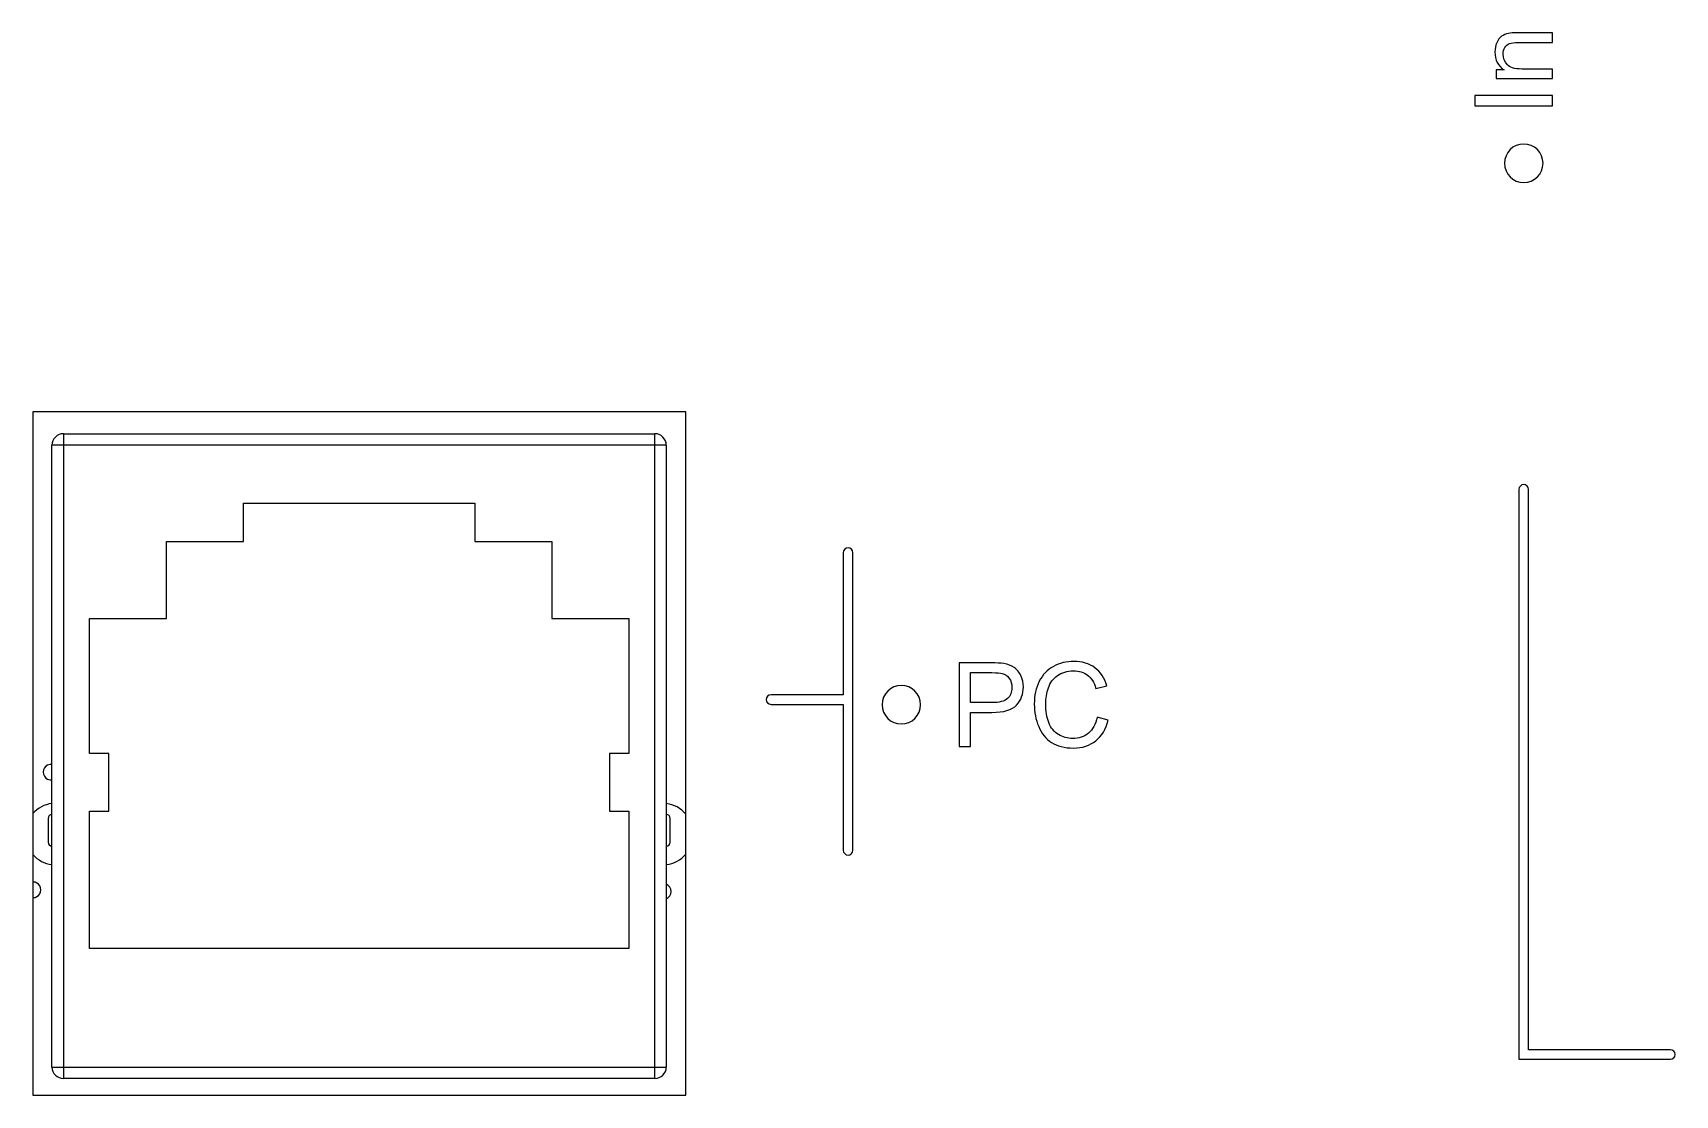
# Model space of a CAD drawing. Header units: millimetres. Extents: x 4086 to 8318, y 123 to 1549.
# Drawn here: x 7018.72 to 7061.36, y 1087.05 to 1114.65 of the extents above; entities that cross this region are included whole.
import ezdxf

# ---------------------------------------------------------------- set-up
doc = ezdxf.new("R2010")
doc.units = ezdxf.units.MM
doc.layers.add('20_ALL_FEATURES', color=7, linetype='Continuous')
doc.layers.add('layer 3', color=7, linetype='Continuous')

msp = doc.modelspace()

# ---------------------------------------------------------------- linework, layer by layer
at = {"layer": '20_ALL_FEATURES', "color": 7, "linetype": 'Continuous'}
for p, q in [((7018.723, 1104.805), (7018.723, 1087.055)), ((7035.673, 1104.805), (7018.723, 1104.805)), ((7035.673, 1087.055), (7035.673, 1104.805)), ((7019.516, 1104.236), (7019.516, 1087.486)), ((7019.516, 1104.236), (7034.866, 1104.236)), ((7034.866, 1087.486), (7034.866, 1104.236)), ((7019.216, 1087.786), (7019.216, 1103.936)), ((7035.166, 1103.936), (7019.216, 1103.936)), ((7035.166, 1103.936), (7035.166, 1087.786)), ((7024.191, 1101.432), (7024.191, 1102.432)), ((7024.191, 1102.432), (7030.191, 1102.432)), ((7030.191, 1102.432), (7030.191, 1101.432)), ((7022.191, 1099.432), (7022.191, 1101.432)), ((7022.191, 1101.432), (7024.191, 1101.432)), ((7030.191, 1101.432), (7032.191, 1101.432)), ((7032.191, 1101.432), (7032.191, 1099.432)), ((7020.191, 1095.932), (7020.191, 1099.432)), ((7020.191, 1099.432), (7022.191, 1099.432)), ((7032.191, 1099.432), (7034.191, 1099.432)), ((7034.191, 1099.432), (7034.191, 1095.932)), ((7020.691, 1095.932), (7020.191, 1095.932)), ((7020.691, 1094.432), (7020.691, 1095.932)), ((7033.691, 1095.932), (7033.691, 1094.432)), ((7034.191, 1095.932), (7033.691, 1095.932)), ((7019.116, 1094.245), (7019.116, 1093.626)), ((7020.191, 1090.861), (7020.191, 1094.432)), ((7020.191, 1094.432), (7020.691, 1094.432)), ((7033.691, 1094.432), (7034.191, 1094.432)), ((7034.191, 1094.432), (7034.191, 1090.861)), ((7035.266, 1093.626), (7035.266, 1094.245)), ((7034.191, 1090.861), (7020.191, 1090.861)), ((7019.216, 1087.786), (7035.166, 1087.786)), ((7034.866, 1087.486), (7019.516, 1087.486)), ((7018.723, 1087.055), (7035.673, 1087.055))]:
    msp.add_line(p, q, dxfattribs=at)
for centre, radius, start, end in [((7019.516, 1103.936), 0.3, 90, 180), ((7034.866, 1103.936), 0.3, 0, 90), ((7019.191, 1095.445), 0.203, 82.9329, 277.0671), ((7019.316, 1093.836), 0.8, 97.1808, 138.1185), ((7035.066, 1093.836), 0.8, 40.474, 82.8192), ((7019.216, 1094.245), 0.1, 90, 180), ((7035.166, 1094.245), 0.1, 0, 90), ((7019.316, 1093.836), 0.8, 221.8397, 262.8192), ((7019.216, 1093.626), 0.1, 180, 270), ((7035.166, 1093.626), 0.1, 270, 0), ((7035.066, 1093.836), 0.8, 277.1808, 319.5254), ((7018.726, 1092.388), 0.203, 269.079, 90.9179), ((7035.091, 1092.345), 0.203, 291.2145, 68.3402), ((7019.516, 1087.786), 0.3, 180, 270), ((7034.866, 1087.786), 0.3, 270, 0)]:
    msp.add_arc(centre, radius, start, end, dxfattribs=at)
at = {"layer": 'layer 3'}
for points, knots in [([(7058.175, 1113.46), (7058.175, 1113.46), (7056.711, 1113.46), (7056.711, 1113.46), (7056.711, 1113.46), (7056.711, 1113.46), (7056.711, 1113.683), (7056.711, 1113.683), (7056.711, 1113.683), (7056.711, 1113.683), (7056.919, 1113.683), (7056.919, 1113.683), (7056.919, 1113.683), (7056.759, 1113.79), (7056.68, 1113.945), (7056.68, 1114.148), (7056.68, 1114.148), (7056.68, 1114.236), (7056.696, 1114.317), (7056.727, 1114.391), (7056.727, 1114.391), (7056.759, 1114.465), (7056.801, 1114.52), (7056.852, 1114.557), (7056.852, 1114.557), (7056.903, 1114.594), (7056.964, 1114.62), (7057.035, 1114.634), (7057.035, 1114.634), (7057.081, 1114.643), (7057.161, 1114.648), (7057.276, 1114.648), (7057.276, 1114.648), (7057.276, 1114.648), (7058.175, 1114.648), (7058.175, 1114.648), (7058.175, 1114.648), (7058.175, 1114.648), (7058.175, 1114.399), (7058.175, 1114.399), (7058.175, 1114.399), (7058.175, 1114.399), (7057.286, 1114.399), (7057.286, 1114.399), (7057.286, 1114.399), (7057.184, 1114.399), (7057.109, 1114.39), (7057.059, 1114.371), (7057.059, 1114.371), (7057.009, 1114.352), (7056.969, 1114.317), (7056.939, 1114.268), (7056.939, 1114.268), (7056.909, 1114.219), (7056.894, 1114.162), (7056.894, 1114.096), (7056.894, 1114.096), (7056.894, 1113.99), (7056.928, 1113.9), (7056.995, 1113.823), (7056.995, 1113.823), (7057.062, 1113.746), (7057.189, 1113.708), (7057.376, 1113.708), (7057.376, 1113.708), (7057.376, 1113.708), (7058.175, 1113.708), (7058.175, 1113.708), (7058.175, 1113.708), (7058.175, 1113.708), (7058.175, 1113.46), (7058.175, 1113.46)], [0, 0, 0, 0, 0.052632, 0.052632, 0.052632, 0.052632, 0.105263, 0.105263, 0.105263, 0.105263, 0.157895, 0.157895, 0.157895, 0.157895, 0.210526, 0.210526, 0.210526, 0.210526, 0.263158, 0.263158, 0.263158, 0.263158, 0.315789, 0.315789, 0.315789, 0.315789, 0.368421, 0.368421, 0.368421, 0.368421, 0.421053, 0.421053, 0.421053, 0.421053, 0.473684, 0.473684, 0.473684, 0.473684, 0.526316, 0.526316, 0.526316, 0.526316, 0.578947, 0.578947, 0.578947, 0.578947, 0.631579, 0.631579, 0.631579, 0.631579, 0.684211, 0.684211, 0.684211, 0.684211, 0.736842, 0.736842, 0.736842, 0.736842, 0.789474, 0.789474, 0.789474, 0.789474, 0.842105, 0.842105, 0.842105, 0.842105, 0.894737, 0.894737, 0.894737, 0.894737, 1, 1, 1, 1]), ([(7058.175, 1112.752), (7058.175, 1112.752), (7056.155, 1112.752), (7056.155, 1112.752), (7056.155, 1112.752), (7056.155, 1112.752), (7056.155, 1113.02), (7056.155, 1113.02), (7056.155, 1113.02), (7056.155, 1113.02), (7058.175, 1113.02), (7058.175, 1113.02), (7058.175, 1113.02), (7058.175, 1113.02), (7058.175, 1112.752), (7058.175, 1112.752)], [0, 0, 0, 0, 0.2, 0.2, 0.2, 0.2, 0.4, 0.4, 0.4, 0.4, 0.6, 0.6, 0.6, 0.6, 1, 1, 1, 1]), ([(7061.235, 1087.986), (7061.235, 1087.986), (7057.304, 1087.986), (7057.304, 1087.986), (7057.304, 1087.986), (7057.304, 1087.986), (7057.304, 1102.788), (7057.304, 1102.788), (7057.304, 1102.788), (7057.304, 1102.857), (7057.36, 1102.913), (7057.429, 1102.913), (7057.429, 1102.913), (7057.498, 1102.913), (7057.554, 1102.857), (7057.554, 1102.788), (7057.554, 1102.788), (7057.554, 1102.788), (7057.554, 1088.236), (7057.554, 1088.236), (7057.554, 1088.236), (7057.554, 1088.236), (7061.235, 1088.236), (7061.235, 1088.236), (7061.235, 1088.236), (7061.304, 1088.236), (7061.36, 1088.18), (7061.36, 1088.111), (7061.36, 1088.111), (7061.36, 1088.042), (7061.304, 1087.986), (7061.235, 1087.986)], [0, 0, 0, 0, 0.111111, 0.111111, 0.111111, 0.111111, 0.222222, 0.222222, 0.222222, 0.222222, 0.333333, 0.333333, 0.333333, 0.333333, 0.444444, 0.444444, 0.444444, 0.444444, 0.555556, 0.555556, 0.555556, 0.555556, 0.666667, 0.666667, 0.666667, 0.666667, 0.777778, 0.777778, 0.777778, 0.777778, 1, 1, 1, 1]), ([(7039.761, 1093.416), (7039.761, 1096.679), (7039.761, 1095.573), (7039.761, 1097.205), (7039.761, 1097.205), (7039.761, 1097.205), (7037.886, 1097.205), (7037.886, 1097.205), (7037.886, 1097.205), (7037.817, 1097.205), (7037.761, 1097.261), (7037.761, 1097.33), (7037.761, 1097.33), (7037.761, 1097.399), (7037.817, 1097.455), (7037.886, 1097.455), (7037.886, 1097.455), (7037.886, 1097.455), (7039.761, 1097.455), (7039.761, 1097.455), (7039.761, 1097.455), (7039.761, 1100.718), (7039.761, 1099.513), (7039.761, 1101.144), (7039.761, 1101.144), (7039.761, 1101.213), (7039.817, 1101.269), (7039.886, 1101.269), (7039.886, 1101.269), (7039.955, 1101.269), (7040.011, 1101.213), (7040.011, 1101.144), (7040.011, 1101.144), (7040.011, 1094.535), (7040.011, 1096.721), (7040.011, 1093.416), (7040.011, 1093.416), (7040.011, 1093.347), (7039.955, 1093.291), (7039.886, 1093.291), (7039.886, 1093.291), (7039.817, 1093.291), (7039.761, 1093.347), (7039.761, 1093.416)], [0, 0, 0, 0, 0.083333, 0.083333, 0.083333, 0.083333, 0.166667, 0.166667, 0.166667, 0.166667, 0.25, 0.25, 0.25, 0.25, 0.333333, 0.333333, 0.333333, 0.333333, 0.416667, 0.416667, 0.416667, 0.416667, 0.5, 0.5, 0.5, 0.5, 0.583333, 0.583333, 0.583333, 0.583333, 0.666667, 0.666667, 0.666667, 0.666667, 0.75, 0.75, 0.75, 0.75, 0.833333, 0.833333, 0.833333, 0.833333, 1, 1, 1, 1]), ([(7042.774, 1096.108), (7042.774, 1096.108), (7042.774, 1098.285), (7042.774, 1098.285), (7042.774, 1098.285), (7042.774, 1098.285), (7043.596, 1098.285), (7043.596, 1098.285), (7043.596, 1098.285), (7043.74, 1098.285), (7043.85, 1098.278), (7043.927, 1098.264), (7043.927, 1098.264), (7044.034, 1098.246), (7044.124, 1098.212), (7044.196, 1098.163), (7044.196, 1098.163), (7044.268, 1098.113), (7044.327, 1098.043), (7044.371, 1097.953), (7044.371, 1097.953), (7044.415, 1097.863), (7044.437, 1097.764), (7044.437, 1097.656), (7044.437, 1097.656), (7044.437, 1097.472), (7044.378, 1097.315), (7044.26, 1097.188), (7044.26, 1097.188), (7044.142, 1097.06), (7043.929, 1096.996), (7043.621, 1096.996), (7043.621, 1096.996), (7043.621, 1096.996), (7043.062, 1096.996), (7043.062, 1096.996), (7043.062, 1096.996), (7043.062, 1096.996), (7043.062, 1096.108), (7043.062, 1096.108), (7043.062, 1096.108), (7043.062, 1096.108), (7042.774, 1096.108), (7042.774, 1096.108)], [0, 0, 0, 0, 0.083333, 0.083333, 0.083333, 0.083333, 0.166667, 0.166667, 0.166667, 0.166667, 0.25, 0.25, 0.25, 0.25, 0.333333, 0.333333, 0.333333, 0.333333, 0.416667, 0.416667, 0.416667, 0.416667, 0.5, 0.5, 0.5, 0.5, 0.583333, 0.583333, 0.583333, 0.583333, 0.666667, 0.666667, 0.666667, 0.666667, 0.75, 0.75, 0.75, 0.75, 0.833333, 0.833333, 0.833333, 0.833333, 1, 1, 1, 1]), ([(7043.062, 1097.251), (7043.062, 1097.251), (7043.625, 1097.251), (7043.625, 1097.251), (7043.625, 1097.251), (7043.811, 1097.251), (7043.943, 1097.285), (7044.022, 1097.355), (7044.022, 1097.355), (7044.1, 1097.424), (7044.139, 1097.522), (7044.139, 1097.648), (7044.139, 1097.648), (7044.139, 1097.739), (7044.116, 1097.817), (7044.07, 1097.881), (7044.07, 1097.881), (7044.024, 1097.946), (7043.963, 1097.989), (7043.888, 1098.01), (7043.888, 1098.01), (7043.839, 1098.023), (7043.75, 1098.029), (7043.619, 1098.029), (7043.619, 1098.029), (7043.619, 1098.029), (7043.062, 1098.029), (7043.062, 1098.029), (7043.062, 1098.029), (7043.062, 1098.029), (7043.062, 1097.251), (7043.062, 1097.251)], [0, 0, 0, 0, 0.111111, 0.111111, 0.111111, 0.111111, 0.222222, 0.222222, 0.222222, 0.222222, 0.333333, 0.333333, 0.333333, 0.333333, 0.444444, 0.444444, 0.444444, 0.444444, 0.555556, 0.555556, 0.555556, 0.555556, 0.666667, 0.666667, 0.666667, 0.666667, 0.777778, 0.777778, 0.777778, 0.777778, 1, 1, 1, 1]), ([(7046.352, 1096.871), (7046.352, 1096.871), (7046.641, 1096.798), (7046.641, 1096.798), (7046.641, 1096.798), (7046.581, 1096.562), (7046.472, 1096.382), (7046.316, 1096.258), (7046.316, 1096.258), (7046.159, 1096.134), (7045.968, 1096.071), (7045.741, 1096.071), (7045.741, 1096.071), (7045.507, 1096.071), (7045.316, 1096.119), (7045.169, 1096.215), (7045.169, 1096.215), (7045.023, 1096.31), (7044.911, 1096.448), (7044.835, 1096.629), (7044.835, 1096.629), (7044.758, 1096.811), (7044.72, 1097.005), (7044.72, 1097.213), (7044.72, 1097.213), (7044.72, 1097.439), (7044.763, 1097.637), (7044.849, 1097.805), (7044.849, 1097.805), (7044.936, 1097.974), (7045.059, 1098.102), (7045.219, 1098.19), (7045.219, 1098.19), (7045.378, 1098.278), (7045.554, 1098.321), (7045.746, 1098.321), (7045.746, 1098.321), (7045.964, 1098.321), (7046.147, 1098.266), (7046.294, 1098.155), (7046.294, 1098.155), (7046.443, 1098.044), (7046.546, 1097.889), (7046.605, 1097.688), (7046.605, 1097.688), (7046.605, 1097.688), (7046.322, 1097.621), (7046.322, 1097.621), (7046.322, 1097.621), (7046.272, 1097.779), (7046.198, 1097.895), (7046.102, 1097.967), (7046.102, 1097.967), (7046.007, 1098.039), (7045.886, 1098.075), (7045.741, 1098.075), (7045.741, 1098.075), (7045.574, 1098.075), (7045.434, 1098.035), (7045.322, 1097.955), (7045.322, 1097.955), (7045.21, 1097.875), (7045.131, 1097.767), (7045.086, 1097.632), (7045.086, 1097.632), (7045.04, 1097.497), (7045.017, 1097.357), (7045.017, 1097.214), (7045.017, 1097.214), (7045.017, 1097.029), (7045.044, 1096.867), (7045.098, 1096.73), (7045.098, 1096.73), (7045.152, 1096.591), (7045.235, 1096.488), (7045.349, 1096.42), (7045.349, 1096.42), (7045.462, 1096.352), (7045.585, 1096.318), (7045.717, 1096.318), (7045.717, 1096.318), (7045.878, 1096.318), (7046.014, 1096.364), (7046.126, 1096.457), (7046.126, 1096.457), (7046.237, 1096.55), (7046.313, 1096.688), (7046.352, 1096.871)], [0, 0, 0, 0, 0.043478, 0.043478, 0.043478, 0.043478, 0.086957, 0.086957, 0.086957, 0.086957, 0.130435, 0.130435, 0.130435, 0.130435, 0.173913, 0.173913, 0.173913, 0.173913, 0.217391, 0.217391, 0.217391, 0.217391, 0.26087, 0.26087, 0.26087, 0.26087, 0.304348, 0.304348, 0.304348, 0.304348, 0.347826, 0.347826, 0.347826, 0.347826, 0.391304, 0.391304, 0.391304, 0.391304, 0.434783, 0.434783, 0.434783, 0.434783, 0.478261, 0.478261, 0.478261, 0.478261, 0.521739, 0.521739, 0.521739, 0.521739, 0.565217, 0.565217, 0.565217, 0.565217, 0.608696, 0.608696, 0.608696, 0.608696, 0.652174, 0.652174, 0.652174, 0.652174, 0.695652, 0.695652, 0.695652, 0.695652, 0.73913, 0.73913, 0.73913, 0.73913, 0.782609, 0.782609, 0.782609, 0.782609, 0.826087, 0.826087, 0.826087, 0.826087, 0.869565, 0.869565, 0.869565, 0.869565, 0.913043, 0.913043, 0.913043, 0.913043, 1, 1, 1, 1])]:
    msp.add_open_spline(points, degree=3, knots=knots, dxfattribs=at)
at = {"layer": 'layer 3', "color": 142}
for points in [[(7057.429, 1110.76), (7057.153, 1110.76), (7056.929, 1110.983), (7056.929, 1111.26), (7056.929, 1111.26), (7056.929, 1111.536), (7057.153, 1111.76), (7057.429, 1111.76), (7057.429, 1111.76), (7057.705, 1111.76), (7057.929, 1111.536), (7057.929, 1111.26), (7057.929, 1111.26), (7057.929, 1110.983), (7057.705, 1110.76), (7057.429, 1110.76)], [(7041.269, 1097.696), (7041.545, 1097.696), (7041.769, 1097.472), (7041.769, 1097.196), (7041.769, 1097.196), (7041.769, 1096.92), (7041.545, 1096.696), (7041.269, 1096.696), (7041.269, 1096.696), (7040.993, 1096.696), (7040.769, 1096.92), (7040.769, 1097.196), (7040.769, 1097.196), (7040.769, 1097.472), (7040.993, 1097.696), (7041.269, 1097.696)]]:
    msp.add_open_spline(points, degree=3, knots=[0, 0, 0, 0, 0.2, 0.2, 0.2, 0.2, 0.4, 0.4, 0.4, 0.4, 0.6, 0.6, 0.6, 0.6, 1, 1, 1, 1], dxfattribs=at)

doc.saveas('drawing.dxf')
